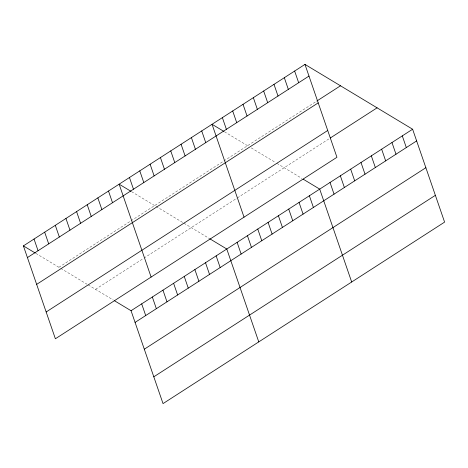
<?xml version="1.0" encoding="UTF-8"?>
<svg xmlns="http://www.w3.org/2000/svg" width="468" height="468" viewBox="0 0 468 468"><rect width="100%" height="100%" fill="white"/><g stroke="black" fill="none" stroke-linecap="round" stroke-linejoin="round"><path stroke-width="0.35" stroke-dasharray="2.34 1.75" d="M58.927 267.286L130.432 221.194M131.022 220.814L223.283 161.343M223.891 160.951L316.198 101.445M95.531 289.329L143.395 258.471M143.986 258.09L236.808 198.262M237.416 197.87L329.115 138.756M224.482 131.777L248.795 146.42M251.234 147.888L275.634 162.583M276.857 163.314L301.936 178.425M131.566 191.669L182.719 222.475M183.942 223.213L209.02 238.317M35.831 253.381L60.144 268.018M60.758 268.386L86.989 284.187M88.206 284.918L113.291 300.023"/><path stroke-width="0.7" d="M304.966 64.397L336.948 157.277L55.382 338.774L23.4 245.887L304.966 64.397L412.618 129.226L444.6 222.113L163.034 403.603L131.052 310.723L114.473 300.737M27.425 257.575L308.985 76.079M316.807 101.059L340.488 85.79M36.65 284.368L318.211 102.872M46.157 311.975L327.717 130.484M330.332 137.972L377.091 107.833M131.052 310.723L412.618 129.226M135.076 322.405L416.643 140.909M144.302 349.204L425.868 167.708M153.808 376.81L435.375 195.314M223.891 131.42L212.051 124.289L244.033 217.17M303.124 179.139L319.702 189.119L351.684 282.005M130.976 191.313L119.129 184.181L151.111 277.068M209.617 238.674L226.787 249.011L258.769 341.897M23.4 245.887L35.24 253.024M402.293 135.884L406.318 147.566M391.968 142.535L395.992 154.218M381.648 149.193L385.667 160.875M371.323 155.844L375.342 167.532M360.998 162.501L365.022 174.184M350.672 169.159L354.697 180.841M340.347 175.81L344.372 187.492M294.641 71.048L298.66 82.731M330.028 182.467L334.047 194.15M284.316 77.706L288.341 89.388M273.991 84.357L278.015 96.045M309.377 195.776L313.402 207.459M263.665 91.014L267.69 102.697M299.052 202.428L303.077 214.116M253.346 97.672L257.365 109.354M288.727 209.085L292.752 220.767M243.021 104.323L247.046 116.005M278.407 215.742L282.426 227.425M232.695 110.98L236.72 122.663M268.082 222.394L272.107 234.076M222.37 117.632L226.395 129.314M257.757 229.051L261.782 240.733M247.432 235.702L251.456 247.385M201.726 130.941L205.744 142.629M237.112 242.36L241.131 254.042M191.4 137.598L195.425 149.28M181.075 144.255L185.1 155.938M216.146 255.873L220.171 267.556M170.75 150.907L174.775 162.589M205.511 262.729L209.535 274.412M160.43 157.564L164.449 169.246M194.875 269.586L198.9 281.268M150.105 164.215L154.124 175.898M184.24 276.442L188.259 288.124M139.78 170.873L143.805 182.555M173.599 283.298L177.624 294.98M129.455 177.524L133.479 189.212M162.963 290.154L166.988 301.837M152.328 297.01L156.353 308.693M108.494 191.038L112.519 202.72M141.693 303.867L145.712 315.549M97.859 197.894L101.884 209.576M87.223 204.75L91.242 216.432M76.582 211.606L80.607 223.289M65.947 218.462L69.972 230.145M55.312 225.319L59.331 237.007M44.676 232.175L48.695 243.863M34.035 239.031L38.06 250.719"/></g></svg>
